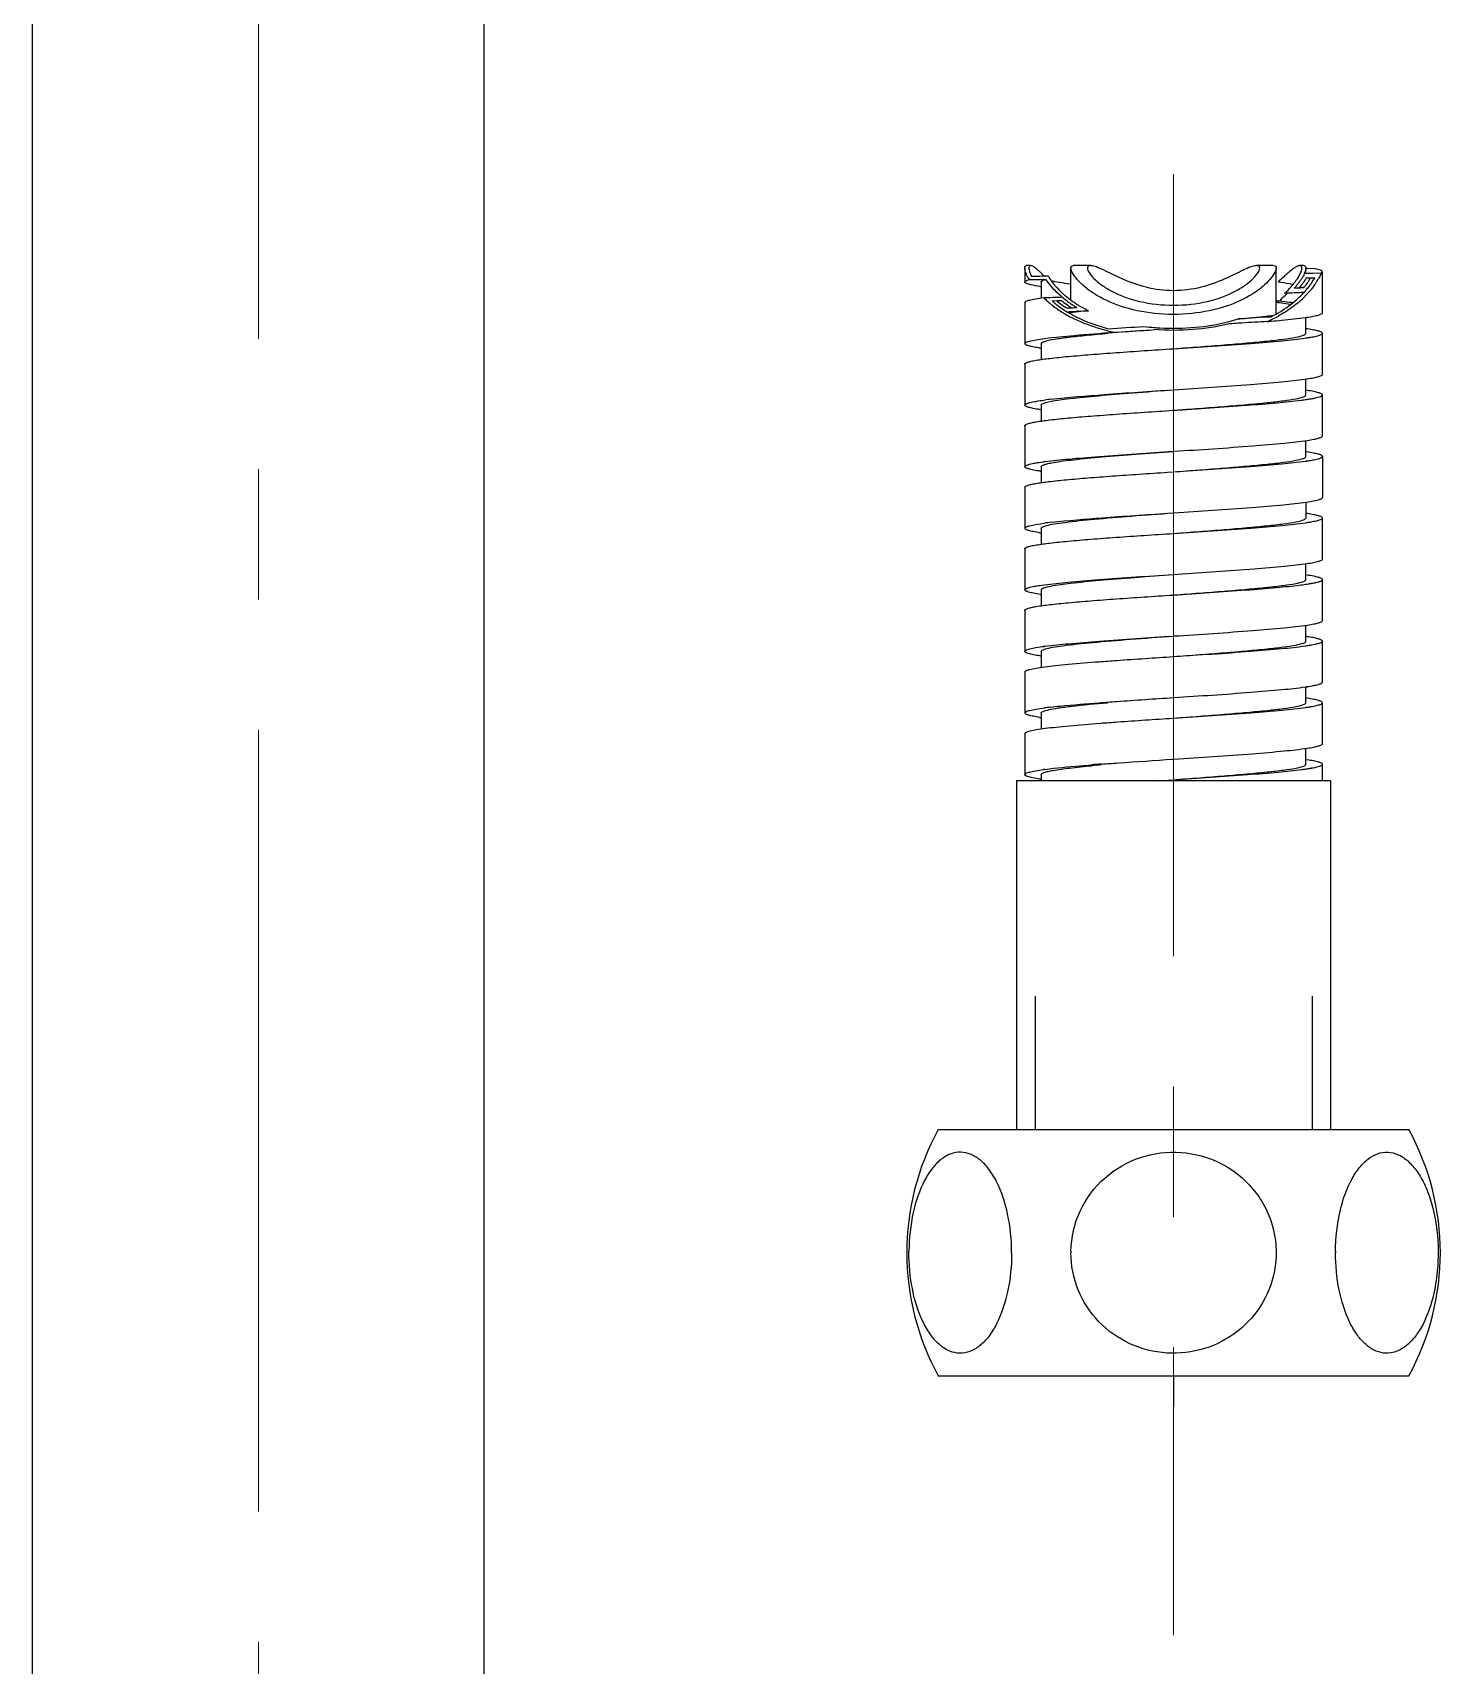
# Model space of a CAD drawing. Extents: x 0 to 3160, y 0 to 2315.
# Drawn here: x 1121.3 to 1189.9, y 711 to 790.5 of the extents above; entities that cross this region are included whole.
import ezdxf

# ---------------------------------------------------------------- set-up
doc = ezdxf.new("R2010")
doc.units = 0
doc.header["$LTSCALE"] = 4
doc.header["$MEASUREMENT"] = 0
doc.linetypes.add('CENTER2', pattern=[28.575, 19.05, -3.175, 3.175, -3.175])
doc.layers.add('Cneter', color=1, linetype='CENTER2', lineweight=13)
doc.layers.add('DEF_LAYER_ASSEM_MEMBER', color=7, linetype='CONTINUOUS')

msp = doc.modelspace()

# ---------------------------------------------------------------- linework, layer by layer
at = {"layer": 'Cneter', "lineweight": 5, "ltscale": 0.5}
for p, q in [((1132.304, 547.027), (1132.304, 1078.455)), ((1176.899, 783.643), (1176.899, 712.45))]:
    msp.add_line(p, q, dxfattribs=at)
at = {"layer": 'DEF_LAYER_ASSEM_MEMBER', "color": 7, "linetype": 'Continuous'}
for p, q in [((1143.304, 663.779), (1143.304, 798.192)), ((1121.304, 664.117), (1121.304, 797.81)), ((1169.647, 779.073), (1169.647, 778.393)), ((1169.934, 779.191), (1169.732, 779.191)), ((1171.897, 777.523), (1171.897, 779.073)), ((1172.845, 779.191), (1172.02, 779.191)), ((1181.774, 779.191), (1180.95, 779.191)), ((1181.897, 776.854), (1181.897, 779.073)), ((1183.252, 779.191), (1183.049, 779.191)), ((1183.282, 778.825), (1183.347, 778.893)), ((1183.347, 778.893), (1183.347, 779.073)), ((1183.376, 779.05), (1183.347, 779.05)), ((1183.407, 779.049), (1183.376, 779.05)), ((1183.793, 779.042), (1183.407, 779.049)), ((1184.093, 778.834), (1184.147, 778.893)), ((1184.147, 776.893), (1184.147, 778.893)), ((1170.447, 778.393), (1170.447, 777.635)), ((1183.282, 778.825), (1183.683, 778.83)), ((1183.566, 778.582), (1183.358, 778.578)), ((1183.774, 778.586), (1183.566, 778.582)), ((1183.683, 778.83), (1184.093, 778.834)), ((1169.647, 777.393), (1169.647, 775.393)), ((1171.208, 777.475), (1170.978, 777.467)), ((1171.44, 777.483), (1171.208, 777.475)), ((1182.038, 777.452), (1181.897, 777.459)), ((1171.897, 776.841), (1171.897, 776.898)), ((1172.238, 776.971), (1172.188, 776.968)), ((1181.451, 776.684), (1181.639, 776.695)), ((1183.347, 775.893), (1183.347, 776.666)), ((1180.228, 776.392), (1180.061, 776.381)), ((1184.147, 773.893), (1184.147, 775.893)), ((1170.447, 775.393), (1170.447, 774.617)), ((1176.877, 775.141), (1176.897, 775.143)), ((1169.647, 774.393), (1169.647, 772.393)), ((1183.347, 772.893), (1183.347, 773.668)), ((1176.878, 773.141), (1176.897, 773.143)), ((1176.897, 773.143), (1176.917, 773.144)), ((1184.147, 770.893), (1184.147, 772.893)), ((1170.447, 772.393), (1170.447, 771.614)), ((1176.878, 772.141), (1176.897, 772.143)), ((1169.647, 771.393), (1169.647, 769.393)), ((1176.877, 770.141), (1176.897, 770.143)), ((1176.897, 770.143), (1176.917, 770.144)), ((1183.347, 769.893), (1183.347, 770.672)), ((1170.447, 769.393), (1170.447, 768.613)), ((1183.378, 770.114), (1183.356, 770.118)), ((1183.396, 770.112), (1183.378, 770.114)), ((1183.378, 769.671), (1183.393, 769.673)), ((1184.147, 769.893), (1184.147, 767.893)), ((1176.605, 769.123), (1176.897, 769.143)), ((1169.647, 768.393), (1169.647, 766.393)), ((1176.605, 767.123), (1176.897, 767.143)), ((1176.897, 767.143), (1176.917, 767.144)), ((1183.347, 767.667), (1183.347, 766.893)), ((1183.378, 767.671), (1183.393, 767.673)), ((1170.447, 766.393), (1170.447, 765.617)), ((1184.147, 764.893), (1184.147, 766.893)), ((1169.647, 765.393), (1169.647, 763.393)), ((1176.877, 766.141), (1176.897, 766.143)), ((1183.347, 763.893), (1183.347, 764.671)), ((1176.877, 764.141), (1176.897, 764.143)), ((1176.897, 764.143), (1177.106, 764.156)), ((1184.147, 761.893), (1184.147, 763.893)), ((1170.447, 763.393), (1170.447, 762.614)), ((1176.877, 763.141), (1176.897, 763.143)), ((1169.647, 762.393), (1169.647, 760.393)), ((1183.347, 760.893), (1183.347, 761.672)), ((1176.877, 761.141), (1176.897, 761.143)), ((1176.897, 761.143), (1176.917, 761.144)), ((1183.306, 760.66), (1183.317, 760.662)), ((1184.147, 758.893), (1184.147, 760.893)), ((1170.447, 760.393), (1170.447, 759.613)), ((1169.647, 759.393), (1169.647, 757.393)), ((1183.347, 757.893), (1183.347, 758.667)), ((1176.897, 758.143), (1176.917, 758.144)), ((1184.147, 755.893), (1184.147, 757.893)), ((1170.447, 757.393), (1170.447, 756.617)), ((1176.877, 757.141), (1176.897, 757.143)), ((1169.647, 756.393), (1169.647, 754.393)), ((1176.877, 755.141), (1176.897, 755.143)), ((1176.897, 755.143), (1176.917, 755.144)), ((1183.347, 754.893), (1183.347, 755.672)), ((1170.447, 754.393), (1170.447, 754.093)), ((1172.76, 754.853), (1172.905, 754.864)), ((1184.147, 754.093), (1184.147, 754.893)), ((1184.547, 754.093), (1169.247, 754.093)), ((1169.247, 754.093), (1169.247, 737.093)), ((1176.139, 754.093), (1176.897, 754.143)), ((1184.547, 754.093), (1184.547, 737.093)), ((1165.431, 737.093), (1188.363, 737.093)), ((1165.431, 725.093), (1188.363, 725.093))]:
    msp.add_line(p, q, dxfattribs=at)
at = {"layer": 'DEF_LAYER_ASSEM_MEMBER', "color": 2, "linetype": 'Continuous'}
for p, q in [((1170.147, 743.593), (1170.147, 737.093)), ((1183.647, 743.593), (1183.647, 737.093))]:
    msp.add_line(p, q, dxfattribs=at)
at = {"layer": 'DEF_LAYER_ASSEM_MEMBER', "color": 4, "linetype": 'Continuous'}
msp.add_line((1176.897, 725.093), (1176.897, 723.593), dxfattribs=at)
at = {"layer": 'DEF_LAYER_ASSEM_MEMBER', "color": 7, "linetype": 'Continuous'}
for centre, radius, start, end in [((1185.197, 775.738), 4.123, 129.30423, 130.64973), ((1172.208, 779.878), 2.718, 207.89732, 210.25908), ((1166.195, 1046.347), 267.863, 270.78399, 270.95922), ((1166.368, 1116.181), 337.519, 270.61158, 270.74921), ((1172.029, 789.149), 11.097, 261.47466, 261.62914), ((1172.621, 779.717), 2.106, 209.1211, 211.12492), ((1188.984, 771.463), 9.835, 131.83881, 132.73395), ((1186.225, 774.544), 5.699, 130.66893, 131.83214), ((1179.877, 780.631), 3.694, 319.15375, 320.34649), ((1181.729, 773.552), 4.821, 78.17491, 78.63919), ((1180.019, 780.513), 3.509, 320.34628, 321.52029), ((1180.142, 780.415), 3.352, 321.52294, 322.32092), ((1178.99, 781.449), 5.064, 318.45679, 320.22448), ((1186.102, 683.471), 94.679, 91.87454, 92.01095), ((1179.619, 780.926), 4.246, 320.21927, 322.19389), ((1186.402, 674.335), 103.819, 91.75149, 91.87466), ((1182.507, 781.212), 3.152, 282.20924, 283.83261), ((1179.772, 781.086), 4.729, 319.35796, 321.99921), ((1180.645, 780.306), 3.393, 324.9241, 325.16581), ((1180.369, 780.617), 3.97, 322.03818, 323.41531), ((1180.861, 780.254), 3.358, 323.37343, 326.36614), ((1181.349, 779.928), 2.771, 326.3895, 328.77678), ((1181.709, 779.71), 2.351, 328.77233, 331.43492), ((1180.903, 780.294), 3.519, 325.23409, 327.46401), ((1181.213, 780.096), 3.151, 327.46434, 329.50258), ((1181.482, 779.938), 2.839, 329.51095, 330.97564), ((1166.732, 910.833), 133.253, 271.64626, 272.03297), ((1174.168, 781.351), 5.18, 225.84334, 229.10934), ((1174.314, 781.517), 5.4, 229.09402, 230.31143), ((1174.399, 781.62), 5.535, 230.31363, 232.13529), ((1174.187, 781.226), 4.943, 229.51854, 231.52513), ((1174.431, 781.534), 5.335, 231.52458, 233.44422), ((1173.642, 759.884), 17.736, 97.13185, 97.89254), ((1174.658, 781.691), 5.448, 230.71585, 233.74925), ((1174.82, 781.913), 5.723, 233.74916, 236.71504), ((1174.822, 781.779), 5.467, 231.78889, 234.87415), ((1174.35, 781.062), 4.462, 229.60975, 230.80616), ((1174.62, 781.305), 4.669, 227.61843, 227.93234), ((1174.669, 781.359), 4.742, 227.93387, 228.84973), ((1174.698, 781.497), 5.019, 230.8594, 234.68755), ((1174.746, 781.447), 4.859, 228.85036, 229.9487), ((1174.916, 781.652), 5.125, 229.96451, 234.56086), ((1174.993, 782.022), 5.764, 234.87404, 237.88238), ((1175.021, 781.942), 5.569, 234.6312, 235.13138), ((1175.236, 782.255), 5.948, 235.14725, 237.07515), ((1175.106, 781.911), 5.447, 234.51288, 235.83883), ((1175.151, 781.976), 5.525, 235.83659, 236.12591), ((1175.235, 782.104), 5.679, 236.13382, 238.19639), ((1179.169, 755.96), 21.612, 82.59035, 82.7265), ((1179.408, 757.793), 19.764, 82.34654, 82.59186), ((1174.85, 785.197), 10.566, 312.86825, 315.25032), ((1186.218, 687.927), 90, 91.89197, 92.49162), ((1173.54, 786.506), 12.418, 315.21338, 315.79665), ((1179.601, 781.375), 5.214, 309.31896, 314.54585), ((1178.976, 781.766), 5.775, 317.68833, 319.3863), ((1181.794, 787.2), 9.434, 278.85883, 279.05438), ((1179.79, 781.181), 4.944, 314.56001, 316.34585), ((1179.921, 781.057), 4.764, 316.34429, 318.22991), ((1180.03, 780.959), 4.617, 318.23528, 319.00888), ((1180.099, 780.899), 4.525, 319.00879, 319.78472), ((1174.597, 781.882), 5.863, 232.18495, 238.14427), ((1174.613, 781.778), 5.64, 233.43469, 234.30363), ((1174.901, 782.184), 6.138, 234.33583, 237.44061), ((1174.733, 782.098), 6.118, 238.13166, 239.52033), ((1175.21, 782.662), 6.707, 237.41034, 238.44293), ((1174.887, 782.363), 6.425, 239.53281, 242.47484), ((1167.198, 885.832), 108.795, 272.36087, 272.49194), ((1167.125, 885.979), 109.128, 272.40309, 272.65941), ((1174.65, 755.279), 21.795, 97.15763, 97.50047), ((1167.518, 878.487), 101.444, 272.49186, 272.63439), ((1175.319, 749.921), 27.195, 96.64433, 97.15101), ((1175.592, 782.803), 6.602, 237.07396, 238.88519), ((1176.398, 740.665), 36.514, 96.01132, 96.64548), ((1167.791, 871.738), 94.871, 272.68642, 272.99643), ((1175.442, 782.44), 6.073, 238.21221, 243.69078), ((1177.505, 784.544), 8.345, 284.60029, 287.72883), ((1186.991, 678.841), 98, 93.2406, 94.06355), ((1176.973, 816.91), 40.427, 276.0489, 276.36272), ((1177.8, 809.497), 32.968, 276.36132, 276.73109), ((1178.768, 782.622), 6.719, 293.65645, 298.8166), ((1178.443, 804.043), 27.475, 276.734, 277.02004), ((1181.696, 788.117), 11.569, 278.19666, 278.45477), ((1176.096, 785.777), 10.057, 256.07334, 257.8745), ((1188.667, 599.262), 177.266, 94.27803, 94.83922), ((1167.047, 892.992), 117.063, 273.2662, 274.11059), ((1166.374, 908.781), 133.054, 273.27861, 273.91196), ((1176.841, 787.418), 11.276, 262.85362, 265.57005), ((1165.172, 926.45), 150.764, 273.90952, 274.10414), ((1176.88, 787.896), 11.755, 265.55687, 266.86657), ((1177.403, 784.919), 8.735, 284.48317, 284.6237), ((1188.995, 644.852), 131.832, 93.88594, 94.08075), ((1187.659, 664.767), 111.872, 93.17459, 93.80848), ((1174.973, 853.042), 76.849, 274.84472, 275.00195), ((1181.783, 765.26), 10.971, 81.42033, 81.6314), ((1182.218, 783.738), 8.15, 279.13165, 279.44318), ((1182.343, 782.985), 7.387, 279.444, 279.71029), ((1171.918, 785.405), 10.344, 261.18153, 261.58591), ((1172.078, 786.478), 11.429, 261.58122, 261.70108), ((1181.696, 787.12), 11.572, 278.14841, 278.51754), ((1181.985, 785.197), 9.627, 278.51053, 279.123), ((1181.647, 785.449), 11.905, 277.9986, 278.5006), ((1173.131, 753.542), 19.265, 96.5721, 97.54306), ((1181.129, 788.159), 15.65, 277.26517, 278.05065), ((1181.695, 784.122), 11.574, 278.07782, 278.5866), ((1181.786, 762.277), 10.953, 81.44652, 81.5972), ((1182.027, 781.923), 9.35, 278.58251, 279.22743), ((1182.287, 780.317), 7.724, 279.23422, 279.68295), ((1182.982, 776.547), 3.89, 281.44906, 282.08869), ((1172.003, 782.968), 10.914, 261.41246, 261.61163), ((1172.644, 754.263), 15.512, 97.46776, 97.74976), ((1181.618, 781.656), 12.114, 278.06498, 278.35149), ((1181.927, 779.573), 10.008, 278.42185, 278.99038), ((1182.225, 777.687), 8.099, 278.98863, 279.62949), ((1172.036, 780.2), 11.148, 261.50407, 261.63874), ((1181.789, 756.3), 10.931, 81.41379, 81.62012), ((1171.998, 776.937), 10.882, 261.40581, 261.60234), ((1173.165, 747.283), 19.526, 96.50064, 97.5461), ((1181.699, 778.099), 11.551, 278.15076, 278.52499), ((1181.989, 776.168), 9.599, 278.51803, 279.13304), ((1182.223, 774.706), 8.118, 279.14169, 279.45808), ((1182.363, 773.868), 7.268, 279.45782, 279.79495), ((1181.792, 753.316), 10.914, 81.43388, 81.58945), ((1172.079, 774.487), 11.438, 261.53999, 261.75662), ((1181.063, 779.648), 16.145, 277.13909, 278.05898), ((1181.703, 775.066), 11.518, 278.10125, 278.59061), ((1182.029, 772.912), 9.339, 278.5859, 279.2306), ((1182.285, 771.331), 7.738, 279.23787, 279.66702), ((1182.939, 767.756), 4.103, 281.38717, 281.74559), ((1172.731, 744.604), 16.177, 97.44689, 97.57775), ((1181.665, 772.324), 11.779, 278.05994, 278.49346), ((1181.719, 749.819), 11.416, 81.5784, 81.69821), ((1181.882, 750.915), 10.308, 81.16599, 81.58341), ((1181.973, 770.271), 9.703, 278.48812, 279.10408), ((1182.261, 768.471), 7.879, 279.10605, 279.68702), ((1172.031, 771.164), 11.111, 261.49417, 261.63036), ((1181.665, 770.324), 11.779, 278.05994, 278.49346), ((1173.079, 738.95), 18.854, 96.68875, 97.53896), ((1181.695, 769.123), 11.575, 278.14771, 278.51682), ((1181.782, 747.25), 10.981, 81.42367, 81.63642), ((1181.985, 767.199), 9.63, 278.50981, 279.12217), ((1182.218, 765.74), 8.153, 279.13083, 279.44233), ((1182.342, 764.991), 7.393, 279.44321, 279.70605), ((1171.999, 767.946), 10.891, 261.40973, 261.60196), ((1181.778, 744.219), 11.012, 81.46462, 81.60933), ((1172.669, 739.076), 15.701, 97.46205, 97.69966), ((1183.225, 623.982), 131.289, 94.29652, 94.50864), ((1180.344, 675.809), 79.364, 95.02476, 95.37498), ((1181.252, 769.257), 14.741, 277.41471, 278.0393), ((1181.681, 766.211), 11.665, 278.04377, 278.57688), ((1182.022, 763.953), 9.381, 278.57369, 279.21711), ((1182.287, 762.315), 7.721, 279.22321, 279.69667), ((1183.033, 758.305), 3.643, 281.51368, 282.52841), ((1172.034, 765.186), 11.133, 261.49372, 261.63118), ((1176.397, 731.093), 12.5, 151.3146, 208.6854), ((1177.397, 731.093), 12.5, 331.3146, 28.6854), ((1176.705, 731.093), 4.808, 179.05005, 179.99999), ((1194.404, 731.093), 9.614, 179.525, 180.00001)]:
    msp.add_arc(centre, radius, start, end, dxfattribs=at)
for points, start_tangent, end_tangent in [([(1169.647, 779.073), (1169.668, 779.16), (1169.732, 779.191)], (-0.000076, 1), (1, 0.00036)), ([(1169.725, 778.775), (1169.691, 778.862), (1169.647, 779.073)], (-0.386828, 0.922152), (-0.000076, 1)), ([(1169.865, 779.154), (1169.857, 779.138), (1169.847, 779.073)], (-0.510907, -0.859636), (-0.000054, -1)), ([(1169.847, 779.073), (1169.849, 779.04), (1169.874, 778.921)], (-0.000054, -1), (0.282311, -0.959323)), ([(1169.934, 779.191), (1169.912, 779.188), (1169.865, 779.154)], (-1, -0.000426), (-0.510907, -0.859636)), ([(1169.874, 778.921), (1169.891, 778.866), (1169.97, 778.682)], (0.282311, -0.959323), (0.44535, -0.895357)), ([(1170.176, 779.071), (1170.037, 779.161), (1169.934, 779.191)], (-0.79287, 0.609391), (-1, -0.000426)), ([(1170.304, 778.962), (1170.271, 778.993), (1170.176, 779.071)], (-0.738426, 0.674335), (-0.79287, 0.609391)), ([(1170.44, 778.832), (1170.405, 778.867), (1170.304, 778.962)], (-0.701488, 0.712682), (-0.738426, 0.674335)), ([(1171.897, 779.073), (1171.928, 779.16), (1172.02, 779.191)], (0, 1), (1, 0.000622)), ([(1172.189, 778.534), (1171.973, 778.841), (1171.897, 779.073)], (-0.648814, 0.760947), (0, 1)), ([(1181.897, 779.073), (1181.819, 778.836), (1181.596, 778.523), (1181.241, 778.174), (1180.763, 777.822), (1179.463, 777.211), (1177.792, 776.86), (1175.974, 776.863), (1174.307, 777.219), (1173.014, 777.833), (1172.189, 778.534)], (0, -1), (-0.648814, 0.760947)), ([(1172.845, 779.191), (1172.734, 779.16), (1172.697, 779.073)], (-1, -0.000605), (0, -1)), ([(1172.697, 779.073), (1172.779, 778.854), (1173.014, 778.568), (1173.388, 778.254), (1173.89, 777.946), (1175.237, 777.451), (1176.897, 777.262), (1178.557, 777.451), (1179.905, 777.946), (1180.407, 778.254), (1180.78, 778.568), (1181.015, 778.854), (1181.097, 779.073)], (0, -1), (0, 1)), ([(1172.883, 779.189), (1172.845, 779.191)], (-0.995698, 0.092657), (-1, -0.000605)), ([(1180.914, 779.189), (1180.661, 779.126), (1180.315, 778.981), (1179.893, 778.778), (1179.404, 778.548), (1178.244, 778.139), (1176.902, 777.97), (1175.56, 778.136), (1174.398, 778.544), (1173.909, 778.775), (1173.485, 778.979), (1173.138, 779.125), (1172.883, 779.189)], (-0.996236, -0.086685), (-0.995698, 0.092657)), ([(1180.95, 779.191), (1180.914, 779.189)], (-1, 0.000582), (-0.996236, -0.086685)), ([(1181.097, 779.073), (1181.061, 779.16), (1180.95, 779.191)], (0, 1), (-1, 0.000582)), ([(1181.774, 779.191), (1181.867, 779.16), (1181.897, 779.073)], (1, -0.000622), (0, -1)), ([(1182.87, 779.13), (1182.807, 779.092), (1182.585, 778.929)], (-0.876, -0.482311), (-0.774064, -0.633108)), ([(1183.049, 779.191), (1183.012, 779.187), (1182.87, 779.13)], (-0.999997, -0.002605), (-0.876, -0.482311)), ([(1183.14, 779.128), (1183.107, 779.175), (1183.049, 779.191)], (-0.306384, 0.951908), (-0.999997, -0.002605)), ([(1183.064, 778.791), (1183.108, 778.894)], (0.428485, 0.903549), (0.343965, 0.938983)), ([(1183.108, 778.894), (1183.125, 778.945), (1183.147, 779.073)], (0.343965, 0.938983), (-0.000571, 1)), ([(1183.147, 779.073), (1183.14, 779.128)], (-0.000571, 1), (-0.306384, 0.951908)), ([(1183.252, 779.191), (1183.261, 779.191), (1183.269, 779.19)], (1, -0.000802), (0.990861, -0.134886)), ([(1183.269, 779.19), (1183.328, 779.154), (1183.347, 779.073)], (0.990861, -0.134886), (0.000012, -1)), ([(1183.315, 778.912), (1183.282, 778.825)], (-0.316446, -0.94861), (-0.39373, -0.919226)), ([(1183.342, 779.014), (1183.337, 778.99), (1183.315, 778.912)], (-0.164686, -0.986346), (-0.316446, -0.94861)), ([(1183.347, 779.073), (1183.342, 779.014)], (0.000012, -1), (-0.164686, -0.986346)), ([(1184.147, 778.893), (1184.125, 778.93), (1184.058, 778.968), (1183.793, 779.042)], (0.000611, 1), (-0.977998, 0.208614)), ([(1169.647, 778.393), (1169.701, 778.451), (1169.86, 778.508)], (-0.000424, 1), (0.964453, 0.264254)), ([(1169.704, 778.333), (1169.679, 778.348), (1169.647, 778.393)], (-0.884278, 0.46696), (-0.000424, 1)), ([(1170.384, 778.175), (1169.95, 778.254), (1169.704, 778.333)], (-0.988948, 0.14826), (-0.884278, 0.46696)), ([(1169.805, 778.606), (1169.783, 778.65), (1169.725, 778.775)], (-0.467432, 0.884029), (-0.386828, 0.922152)), ([(1170.575, 778.69), (1170.44, 778.832)], (-0.680526, 0.732724), (-0.701488, 0.712682)), ([(1170.447, 778.393), (1170.505, 778.457), (1170.679, 778.521)], (-0.000186, 1), (0.963289, 0.268468)), ([(1171.459, 777.664), (1171.216, 777.883), (1170.679, 778.521)], (-0.764339, 0.644815), (-0.546539, 0.837434)), ([(1170.818, 778.628), (1170.867, 778.55), (1171.049, 778.303)], (0.516557, -0.856253), (0.62959, -0.776927)), ([(1171.894, 778.286), (1171.32, 778.369), (1170.915, 778.452)], (-0.991971, 0.126462), (-0.966941, 0.255)), ([(1171.049, 778.303), (1171.141, 778.193), (1171.473, 777.856)], (0.62959, -0.776927), (0.73867, -0.674068)), ([(1182.311, 778.687), (1182.234, 778.616), (1181.99, 778.388)], (-0.735107, -0.677951), (-0.73213, -0.681165)), ([(1182.679, 778.279), (1182.533, 778.306), (1181.99, 778.388)], (-0.98039, 0.197069), (-0.991429, 0.130649)), ([(1182.306, 777.842), (1182.406, 777.936), (1182.672, 778.215)], (0.741709, 0.670722), (0.653967, 0.756523)), ([(1182.796, 778.366), (1182.879, 778.479), (1183.064, 778.791)], (0.611203, 0.791474), (0.428485, 0.903549)), ([(1183.1, 778.498), (1183.071, 778.455), (1182.974, 778.323)], (-0.559427, -0.82888), (-0.612574, -0.790413)), ([(1183.207, 778.351), (1183.161, 778.289), (1183.005, 778.098)], (-0.58897, -0.808155), (-0.655892, -0.754855)), ([(1183.005, 778.098), (1183.05, 778.107), (1183.173, 778.132)], (0.983908, 0.178675), (0.977193, 0.212353)), ([(1183.209, 778.675), (1183.185, 778.632), (1183.1, 778.498)], (-0.482299, -0.876007), (-0.559427, -0.82888)), ([(1183.358, 778.578), (1183.324, 778.523), (1183.207, 778.351)], (-0.51234, -0.858783), (-0.58897, -0.808155)), ([(1183.282, 778.825), (1183.266, 778.788), (1183.209, 778.675)], (-0.384503, -0.923124), (-0.482299, -0.876007)), ([(1183.228, 778.106), (1183.281, 778.169), (1183.422, 778.357)], (0.641072, 0.767481), (0.574658, 0.818394)), ([(1183.43, 778.369), (1183.467, 778.424), (1183.566, 778.582)], (0.5712, 0.820811), (0.49893, 0.866642)), ([(1183.794, 778.288), (1183.739, 778.212), (1183.555, 777.977)], (-0.569945, -0.821683), (-0.645643, -0.763639)), ([(1184.093, 778.834), (1184.068, 778.77), (1183.964, 778.56)], (-0.348854, -0.937177), (-0.48501, -0.874509)), ([(1169.647, 777.393), (1169.705, 777.453), (1169.879, 777.514), (1170.166, 777.574), (1170.56, 777.635)], (-0.001384, 0.999999), (0.990933, 0.134359)), ([(1181.639, 776.695), (1181.974, 776.875), (1182.827, 777.476)], (0.893459, 0.449145), (0.760597, 0.649225)), ([(1182.905, 777.341), (1182.703, 777.182), (1182.006, 776.735)], (-0.773062, -0.63433), (-0.875964, -0.482377)), ([(1182.721, 777.378), (1182.562, 777.397), (1182.038, 777.452)], (-0.99286, 0.119289), (-0.995138, 0.09849)), ([(1182.609, 777.292), (1182.485, 777.314), (1182.04, 777.381)], (-0.982741, 0.184988), (-0.991086, 0.133221)), ([(1182.827, 777.476), (1182.941, 777.576), (1183.247, 777.878)], (0.760597, 0.649225), (0.679903, 0.733302)), ([(1171.7, 776.947), (1172.141, 776.702), (1173.716, 776.119)], (0.853878, -0.520472), (0.968106, -0.25054)), ([(1173.675, 776.016), (1173.196, 776.149), (1171.918, 776.666)], (-0.97057, 0.240817), (-0.886682, 0.462381)), ([(1180.046, 776.595), (1180.362, 776.623), (1181.233, 776.709)], (0.996112, 0.088095), (0.994423, 0.105466)), ([(1181.674, 776.486), (1182.165, 776.531), (1183.345, 776.666)], (0.996189, 0.08722), (0.989779, 0.142608)), ([(1183.397, 776.673), (1183.722, 776.728), (1183.957, 776.783), (1184.1, 776.838), (1184.147, 776.893)], (0.989127, 0.147065), (-0.00089, 1)), ([(1170.614, 775.642), (1172.057, 775.793), (1173.983, 775.945)], (0.991402, 0.130849), (0.997424, 0.071736)), ([(1170.652, 775.513), (1171.098, 775.609), (1171.777, 775.705), (1172.66, 775.8), (1173.713, 775.896)], (0.958901, 0.28374), (0.996397, 0.084813)), ([(1179.614, 776.35), (1177.837, 776.073), (1175.962, 776.073)], (-0.970645, -0.240517), (-0.997257, 0.074015)), ([(1176.238, 776.158), (1177.963, 776.188), (1179.588, 776.462)], (0.998503, -0.054698), (0.968221, 0.250097)), ([(1176.897, 775.143), (1178.156, 775.236), (1179.366, 775.33), (1180.481, 775.424), (1181.458, 775.518), (1182.26, 775.611), (1182.856, 775.705), (1183.223, 775.799), (1183.316, 775.846), (1183.347, 775.893)], (0.997271, 0.073823), (-0.000856, 1)), ([(1184.147, 775.893), (1184.101, 775.946), (1183.963, 776), (1183.735, 776.054), (1183.42, 776.108)], (0.00141, 0.999999), (-0.988806, 0.149209)), ([(1183.589, 775.704), (1183.865, 775.759), (1184.048, 775.814)], (0.985667, 0.1687), (0.928422, 0.371527)), ([(1184.048, 775.814), (1184.122, 775.853), (1184.147, 775.893)], (0.928422, 0.371527), (0.00141, 0.999999)), ([(1169.647, 775.393), (1169.709, 775.455), (1169.893, 775.517), (1170.196, 775.58), (1170.614, 775.642)], (-0.000884, 1), (0.991402, 0.130849)), ([(1170.332, 775.183), (1170.035, 775.236), (1169.821, 775.288), (1169.691, 775.34), (1169.647, 775.393)], (-0.988165, 0.153393), (-0.000884, 1)), ([(1169.647, 774.393), (1169.682, 774.439), (1169.786, 774.486), (1169.958, 774.533), (1170.197, 774.58), (1170.865, 774.673), (1171.764, 774.767), (1172.859, 774.86), (1174.109, 774.954), (1175.466, 775.048), (1176.877, 775.141)], (0.000546, 1), (0.997838, 0.065716)), ([(1170.447, 775.393), (1170.499, 775.453), (1170.652, 775.513)], (0.000141, 1), (0.958901, 0.28374)), ([(1176.897, 775.143), (1180.666, 775.404), (1182.198, 775.534), (1183.336, 775.665)], (0.997838, 0.065716), (0.989893, 0.141814)), ([(1176.917, 773.144), (1180.644, 773.402), (1182.165, 773.531), (1183.303, 773.66)], (0.997838, 0.065715), (0.990252, 0.139289)), ([(1183.407, 773.675), (1183.727, 773.729), (1183.96, 773.784), (1184.1, 773.838), (1184.147, 773.893)], (0.988993, 0.14796), (-0.001305, 0.999999)), ([(1169.647, 772.393), (1169.708, 772.455), (1169.89, 772.516), (1170.19, 772.578), (1170.603, 772.64)], (0.001018, 0.999999), (0.991303, 0.131597)), ([(1170.447, 772.393), (1170.469, 772.432), (1170.536, 772.472), (1170.799, 772.551)], (-0.000782, 1), (0.975119, 0.22168)), ([(1170.799, 772.551), (1171.682, 772.693), (1173.024, 772.835), (1174.705, 772.977), (1176.579, 773.119)], (0.975119, 0.22168), (0.997265, 0.073914)), ([(1170.927, 772.681), (1173.516, 772.911), (1176.878, 773.141)], (0.993328, 0.115326), (0.997838, 0.065715)), ([(1176.897, 772.143), (1178.156, 772.236), (1179.366, 772.33), (1180.481, 772.424), (1181.458, 772.518), (1182.26, 772.611), (1182.856, 772.705), (1183.223, 772.799), (1183.316, 772.846), (1183.347, 772.893)], (0.997271, 0.073825), (0.000249, 1)), ([(1176.897, 772.143), (1180.464, 772.388), (1181.953, 772.511), (1183.108, 772.634)], (0.997838, 0.065714), (0.991948, 0.126649)), ([(1184.147, 772.893), (1184.101, 772.947), (1183.962, 773.001), (1183.733, 773.055), (1183.416, 773.109)], (-0.001004, 0.999999), (-0.988876, 0.148745)), ([(1183.586, 772.703), (1183.631, 772.711), (1183.754, 772.735)], (0.985737, 0.168293), (0.98007, 0.19865)), ([(1183.797, 772.743), (1184.059, 772.818), (1184.125, 772.855), (1184.147, 772.893)], (0.977792, 0.209579), (-0.001004, 0.999999)), ([(1170.373, 772.177), (1170.058, 772.231), (1169.831, 772.285), (1169.693, 772.339), (1169.647, 772.393)], (-0.988786, 0.149342), (0.001018, 0.999999)), ([(1169.647, 771.393), (1169.682, 771.439), (1169.786, 771.486), (1169.958, 771.533), (1170.197, 771.58), (1170.865, 771.673), (1171.764, 771.767), (1172.859, 771.86), (1174.109, 771.954), (1175.466, 772.048), (1176.878, 772.141)], (-0.001218, 0.999999), (0.997838, 0.065715)), ([(1170.628, 769.644), (1171.777, 769.768), (1173.272, 769.892), (1176.877, 770.141)], (0.991512, 0.130019), (0.997838, 0.065715)), ([(1171.029, 769.597), (1172.017, 769.733), (1173.399, 769.869), (1175.063, 770.005), (1176.875, 770.141)], (0.984454, 0.175644), (0.997271, 0.073825)), ([(1176.917, 770.144), (1180.753, 770.41), (1182.295, 770.544), (1183.42, 770.677)], (0.997838, 0.065715), (0.988818, 0.14913)), ([(1183.42, 770.677), (1183.735, 770.731), (1183.963, 770.785), (1184.101, 770.839), (1184.147, 770.893)], (0.988818, 0.14913), (0.000514, 1)), ([(1169.647, 769.393), (1169.705, 769.453), (1169.877, 769.513), (1170.161, 769.573), (1170.552, 769.634)], (-0.00146, 0.999999), (0.99086, 0.134897)), ([(1170.389, 769.175), (1170.068, 769.229), (1169.835, 769.284), (1169.694, 769.338), (1169.647, 769.393)], (-0.989025, 0.147749), (-0.00146, 0.999999)), ([(1170.447, 769.393), (1170.484, 769.444), (1170.594, 769.495), (1170.777, 769.546), (1171.029, 769.597)], (0.001478, 0.999999), (0.984454, 0.175644)), ([(1176.897, 769.143), (1178.156, 769.236), (1179.366, 769.33), (1180.481, 769.424), (1181.458, 769.518), (1182.26, 769.611), (1182.856, 769.705), (1183.223, 769.799), (1183.316, 769.846), (1183.347, 769.893)], (0.997271, 0.073823), (0, 1)), ([(1176.897, 769.143), (1180.649, 769.402), (1182.177, 769.532), (1183.318, 769.662)], (0.997838, 0.065715), (0.990103, 0.140344)), ([(1184.147, 769.893), (1184.099, 769.947), (1183.957, 770.002), (1183.721, 770.057), (1183.396, 770.112)], (0, 1), (-0.989148, 0.146922)), ([(1183.58, 769.702), (1183.686, 769.721), (1183.939, 769.778)], (0.985876, 0.167475), (0.963801, 0.266623)), ([(1183.939, 769.778), (1184.095, 769.835), (1184.147, 769.893)], (0.963801, 0.266623), (0, 1)), ([(1169.647, 768.393), (1169.68, 768.438), (1169.78, 768.484), (1169.944, 768.53), (1170.172, 768.575), (1170.809, 768.667), (1171.669, 768.758), (1172.719, 768.849), (1173.922, 768.941), (1175.233, 769.032), (1176.605, 769.123)], (0.001069, 0.999999), (0.997835, 0.065769)), ([(1183.393, 767.673), (1183.719, 767.728), (1183.956, 767.783), (1184.099, 767.838), (1184.147, 767.893)], (0.989191, 0.146629), (0, 1)), ([(1170.709, 766.529), (1171.078, 766.605), (1171.596, 766.682), (1173.023, 766.835), (1174.845, 766.988), (1176.875, 767.141)], (0.96717, 0.25413), (0.997271, 0.073824)), ([(1170.954, 766.684), (1173.418, 766.904), (1176.605, 767.123)], (0.993455, 0.114225), (0.997835, 0.065769)), ([(1176.917, 767.144), (1180.713, 767.407), (1182.248, 767.539), (1183.378, 767.671)], (0.997838, 0.065716), (0.989389, 0.145293)), ([(1184.147, 766.893), (1184.101, 766.946), (1183.963, 767), (1183.736, 767.054), (1183.421, 767.108)], (0.001315, 0.999999), (-0.988789, 0.14932)), ([(1169.647, 766.393), (1169.708, 766.454), (1169.89, 766.516), (1170.189, 766.578), (1170.601, 766.64)], (0.001069, 0.999999), (0.991289, 0.131705)), ([(1170.372, 766.177), (1170.058, 766.231), (1169.831, 766.285), (1169.693, 766.339), (1169.647, 766.393)], (-0.988768, 0.149456), (0.001069, 0.999999)), ([(1170.447, 766.393), (1170.513, 766.461), (1170.709, 766.529)], (-0.001477, 0.999999), (0.96717, 0.25413)), ([(1176.897, 766.143), (1178.156, 766.236), (1179.366, 766.33), (1180.481, 766.424), (1181.458, 766.518), (1182.26, 766.611), (1182.856, 766.705), (1183.223, 766.799), (1183.316, 766.846), (1183.347, 766.893)], (0.997271, 0.073825), (0.00074, 1)), ([(1176.897, 766.143), (1180.666, 766.404), (1182.198, 766.534), (1183.336, 766.665)], (0.997838, 0.065716), (0.989887, 0.141857)), ([(1183.599, 766.706), (1183.872, 766.761), (1184.053, 766.816)], (0.985414, 0.170177), (0.92507, 0.379796)), ([(1184.053, 766.816), (1184.124, 766.854), (1184.147, 766.893)], (0.92507, 0.379796), (0.001315, 0.999999)), ([(1169.647, 765.393), (1169.682, 765.439), (1169.786, 765.486), (1169.958, 765.533), (1170.197, 765.58), (1170.865, 765.673), (1171.764, 765.767), (1172.859, 765.86), (1174.109, 765.954), (1175.466, 766.048), (1176.877, 766.141)], (0.000666, 1), (0.997838, 0.065716)), ([(1177.106, 764.156), (1180.825, 764.416), (1182.317, 764.546), (1183.411, 764.676)], (0.997837, 0.065743), (0.988939, 0.148319)), ([(1183.411, 764.676), (1183.73, 764.73), (1183.961, 764.784), (1184.1, 764.838), (1184.147, 764.893)], (0.988939, 0.148319), (0.001315, 0.999999)), ([(1170.606, 763.641), (1171.754, 763.766), (1173.253, 763.891), (1176.877, 764.141)], (0.991334, 0.131366), (0.997838, 0.065716)), ([(1170.909, 763.574), (1171.872, 763.716), (1173.273, 763.858), (1174.991, 763.999), (1176.875, 764.141)], (0.980735, 0.195341), (0.997271, 0.073825)), ([(1176.897, 763.143), (1178.156, 763.236), (1179.366, 763.33), (1180.481, 763.424), (1181.458, 763.518), (1182.26, 763.611), (1182.856, 763.705), (1183.223, 763.799), (1183.316, 763.846), (1183.347, 763.893)], (0.997271, 0.073823), (-0.001477, 0.999999)), ([(1184.147, 763.893), (1184.101, 763.947), (1183.963, 764.001), (1183.734, 764.055), (1183.418, 764.109)], (-0.000752, 1), (-0.988843, 0.148964)), ([(1183.774, 763.739), (1183.827, 763.75), (1183.963, 763.785)], (0.979051, 0.203616), (0.959352, 0.282212)), ([(1183.963, 763.785), (1184.101, 763.839), (1184.147, 763.893)], (0.959352, 0.282212), (-0.000752, 1)), ([(1169.647, 763.393), (1169.708, 763.455), (1169.891, 763.517), (1170.192, 763.579), (1170.606, 763.641)], (0.000666, 1), (0.991334, 0.131366)), ([(1170.397, 763.174), (1170.072, 763.228), (1169.837, 763.283), (1169.695, 763.338), (1169.647, 763.393)], (-0.989115, 0.147145), (0.000666, 1)), ([(1169.647, 762.393), (1169.682, 762.439), (1169.786, 762.486), (1169.958, 762.533), (1170.197, 762.58), (1170.865, 762.673), (1171.764, 762.767), (1172.859, 762.86), (1174.109, 762.954), (1175.466, 763.048), (1176.877, 763.141)], (-0.001466, 0.999999), (0.997838, 0.065715)), ([(1170.447, 763.393), (1170.476, 763.438), (1170.564, 763.483), (1170.909, 763.574)], (0.00074, 1), (0.980735, 0.195341)), ([(1176.897, 763.143), (1180.432, 763.386), (1181.912, 763.507), (1183.069, 763.629)], (0.997838, 0.065715), (0.992215, 0.124538)), ([(1183.584, 763.703), (1183.628, 763.711), (1183.749, 763.734)], (0.985785, 0.168011), (0.980305, 0.197487)), ([(1176.917, 761.144), (1180.757, 761.411), (1182.3, 761.544), (1183.423, 761.677)], (0.997838, 0.065715), (0.988761, 0.149506)), ([(1183.423, 761.677), (1183.737, 761.731), (1183.964, 761.785), (1184.101, 761.839), (1184.147, 761.893)], (0.988761, 0.149506), (-0.000752, 1)), ([(1169.647, 760.393), (1169.708, 760.454), (1169.889, 760.516), (1170.187, 760.578), (1170.598, 760.64)], (-0.001466, 0.999999), (0.991265, 0.131883)), ([(1170.634, 760.645), (1171.784, 760.769), (1173.277, 760.893), (1176.877, 761.141)], (0.991564, 0.129618), (0.997838, 0.065715)), ([(1170.653, 760.514), (1171.002, 760.592), (1171.509, 760.67), (1172.941, 760.827), (1174.795, 760.984), (1176.875, 761.141)], (0.959086, 0.283114), (0.997271, 0.073824)), ([(1176.897, 760.143), (1178.156, 760.236), (1179.366, 760.33), (1180.481, 760.424), (1181.458, 760.518), (1182.26, 760.611), (1182.856, 760.705), (1183.223, 760.799), (1183.316, 760.846), (1183.347, 760.893)], (0.997271, 0.073823), (0.001478, 0.999999)), ([(1176.897, 760.143), (1180.638, 760.401), (1182.165, 760.531), (1183.306, 760.66)], (0.997838, 0.065715), (0.990221, 0.139508)), ([(1184.147, 760.893), (1184.104, 760.945), (1183.975, 760.997), (1183.761, 761.049), (1183.465, 761.101)], (-0.001123, 0.999999), (-0.988123, 0.153667)), ([(1183.587, 760.704), (1183.638, 760.712), (1183.777, 760.739)], (0.985714, 0.168428), (0.97893, 0.204194)), ([(1183.777, 760.739), (1183.814, 760.747), (1183.916, 760.772)], (0.97893, 0.204194), (0.967127, 0.254292)), ([(1183.916, 760.772), (1184.089, 760.832), (1184.147, 760.893)], (0.967127, 0.254292), (-0.001123, 0.999999)), ([(1170.388, 760.175), (1170.067, 760.229), (1169.835, 760.284), (1169.694, 760.338), (1169.647, 760.393)], (-0.988999, 0.14792), (-0.001466, 0.999999)), ([(1169.647, 759.393), (1169.709, 759.455), (1169.894, 759.518), (1170.199, 759.58), (1170.619, 759.643), (1171.145, 759.705), (1171.771, 759.768), (1173.272, 759.893)], (0.000559, 1), (0.997121, 0.075826)), ([(1170.447, 760.393), (1170.499, 760.453), (1170.653, 760.514)], (0, 1), (0.959086, 0.283114)), ([(1173.272, 759.893), (1174.122, 759.955), (1176.897, 760.143)], (0.997121, 0.075826), (0.997838, 0.065715)), ([(1176.917, 758.144), (1180.656, 758.403), (1182.18, 758.532), (1183.317, 758.662)], (0.997838, 0.065715), (0.990107, 0.140313)), ([(1183.405, 758.675), (1183.726, 758.729), (1183.959, 758.784), (1184.1, 758.838), (1184.147, 758.893)], (0.989017, 0.147801), (-0.001123, 0.999999)), ([(1169.647, 757.393), (1169.708, 757.455), (1169.891, 757.517), (1170.191, 757.579), (1170.605, 757.641)], (0.000799, 1), (0.991323, 0.131447)), ([(1170.447, 757.393), (1170.47, 757.432), (1170.537, 757.472), (1170.802, 757.552)], (-0.000739, 1), (0.975334, 0.220736)), ([(1170.802, 757.552), (1171.273, 757.637), (1171.923, 757.722), (1173.672, 757.893)], (0.975334, 0.220736), (0.996367, 0.085167)), ([(1170.883, 757.675), (1171.381, 757.73), (1173.272, 757.893)], (0.993115, 0.117146), (0.997121, 0.075826)), ([(1173.272, 757.893), (1174.122, 757.955), (1176.897, 758.143)], (0.997121, 0.075826), (0.997838, 0.065715)), ([(1176.897, 757.143), (1178.156, 757.236), (1179.366, 757.33), (1180.481, 757.424), (1181.458, 757.518), (1182.26, 757.611), (1182.856, 757.705), (1183.223, 757.799), (1183.316, 757.846), (1183.347, 757.893)], (0.997271, 0.073824), (-0.00074, 1)), ([(1176.897, 757.143), (1180.666, 757.404), (1182.197, 757.534), (1183.336, 757.664)], (0.997838, 0.065716), (0.989895, 0.141802)), ([(1184.147, 757.893), (1184.101, 757.946), (1183.963, 758), (1183.735, 758.054), (1183.419, 758.108)], (0.001383, 0.999999), (-0.988814, 0.149151)), ([(1183.588, 757.704), (1183.864, 757.759), (1184.048, 757.813)], (0.98568, 0.168627), (0.928914, 0.370296)), ([(1184.048, 757.813), (1184.122, 757.853), (1184.147, 757.893)], (0.928914, 0.370296), (0.001383, 0.999999)), ([(1170.372, 757.177), (1170.058, 757.231), (1169.831, 757.285), (1169.693, 757.339), (1169.647, 757.393)], (-0.988779, 0.149388), (0.000799, 1)), ([(1169.647, 756.393), (1169.71, 756.456), (1169.899, 756.519), (1170.209, 756.582), (1170.637, 756.645), (1171.173, 756.708), (1171.809, 756.771), (1173.335, 756.897)], (0.000252, 1), (0.997153, 0.075404)), ([(1173.335, 756.897), (1174.168, 756.958), (1176.877, 757.141)], (0.997153, 0.075404), (0.997838, 0.065716)), ([(1183.419, 755.677), (1183.735, 755.731), (1183.963, 755.785), (1184.101, 755.839), (1184.147, 755.893)], (0.988823, 0.149092), (0.000581, 1)), ([(1173.389, 754.901), (1174.211, 754.961), (1176.877, 755.141)], (0.997181, 0.07504), (0.997838, 0.065715)), ([(1176.917, 755.144), (1180.753, 755.41), (1182.295, 755.544), (1183.419, 755.677)], (0.997838, 0.065715), (0.988823, 0.149092)), ([(1184.147, 754.893), (1184.101, 754.947), (1183.961, 755.001), (1183.731, 755.055), (1183.412, 755.109)], (-0.001254, 0.999999), (-0.988923, 0.148432)), ([(1169.647, 754.393), (1169.706, 754.453), (1169.88, 754.514), (1170.168, 754.575), (1170.565, 754.635)], (-0.001897, 0.999998), (0.990979, 0.134016)), ([(1169.782, 754.3), (1169.681, 754.346), (1169.647, 754.393)], (-0.945726, 0.324964), (-0.001897, 0.999998)), ([(1170.387, 754.175), (1170.025, 754.238), (1169.782, 754.3)], (-0.988998, 0.147928), (-0.945726, 0.324964)), ([(1170.447, 754.393), (1170.484, 754.444), (1170.595, 754.495), (1170.777, 754.546), (1171.03, 754.597)], (0.001477, 0.999999), (0.984491, 0.175436)), ([(1170.63, 754.644), (1171.064, 754.696), (1172.76, 754.853)], (0.991526, 0.129906), (0.996799, 0.079946)), ([(1171.03, 754.597), (1171.827, 754.711), (1172.91, 754.824)], (0.984491, 0.175436), (0.995595, 0.093761)), ([(1176.897, 754.143), (1178.156, 754.236), (1179.366, 754.33), (1180.481, 754.424), (1181.458, 754.518), (1182.26, 754.611), (1182.856, 754.705), (1183.223, 754.799), (1183.316, 754.846), (1183.347, 754.893)], (0.997271, 0.073823), (0, 1)), ([(1176.897, 754.143), (1180.504, 754.391), (1182.001, 754.515), (1183.154, 754.64)], (0.997838, 0.065715), (0.991607, 0.129286)), ([(1183.588, 754.704), (1183.634, 754.712), (1183.76, 754.736)], (0.985695, 0.16854), (0.9798, 0.199979)), ([(1183.823, 754.749), (1184.066, 754.821), (1184.127, 754.857), (1184.147, 754.893)], (0.976105, 0.2173), (-0.001254, 0.999999)), ([(1169.005, 731.093), (1168.813, 732.975), (1168.271, 734.561), (1167.895, 735.165), (1167.468, 735.614), (1167.006, 735.892), (1166.525, 735.991), (1166.044, 735.908), (1165.58, 735.644), (1165.149, 735.209), (1164.768, 734.617), (1164.213, 733.049), (1164.005, 731.172)], (0, 1), (-0.00829, -0.999966)), ([(1171.898, 731.172), (1172.347, 733.124), (1173.545, 734.729), (1175.28, 735.729), (1177.268, 735.978), (1179.199, 735.442), (1180.767, 734.196), (1181.329, 733.362), (1181.708, 732.429), (1181.852, 730.431)], (0.016579, 0.999863), (-0.137454, -0.990508)), ([(1184.79, 731.172), (1185.014, 733.123), (1185.613, 734.728), (1186.021, 735.315), (1186.48, 735.728), (1186.971, 735.952), (1187.474, 735.978), (1187.97, 735.807), (1188.439, 735.444), (1188.863, 734.901), (1189.223, 734.199), (1189.694, 732.432), (1189.767, 730.435)], (0.00829, 0.999966), (-0.068795, -0.997631)), ([(1169.005, 731.093), (1168.809, 729.191), (1168.257, 727.596), (1167.874, 726.992), (1167.439, 726.548), (1166.971, 726.279), (1166.485, 726.194), (1166, 726.294), (1165.533, 726.578), (1165.103, 727.036), (1164.725, 727.652), (1164.185, 729.265), (1164.005, 731.172)], (0, -1), (0.00829, 0.999966)), ([(1181.852, 730.431), (1181.251, 728.682), (1180.041, 727.282), (1178.404, 726.421), (1176.566, 726.204), (1174.772, 726.658), (1173.262, 727.727), (1172.253, 729.277), (1171.897, 731.093)], (-0.137454, -0.990508), (0, 1)), ([(1189.767, 730.435), (1189.467, 728.685), (1188.863, 727.284), (1188.473, 726.777), (1188.044, 726.422), (1187.589, 726.229), (1187.125, 726.204), (1186.666, 726.348), (1186.228, 726.657), (1185.825, 727.121), (1185.472, 727.726), (1184.967, 729.277), (1184.79, 731.093)], (-0.068795, -0.997631), (0, 1))]:
    msp.add_spline(points, degree=3, dxfattribs=dict(at, start_tangent=start_tangent, end_tangent=end_tangent))

doc.saveas('drawing.dxf')
